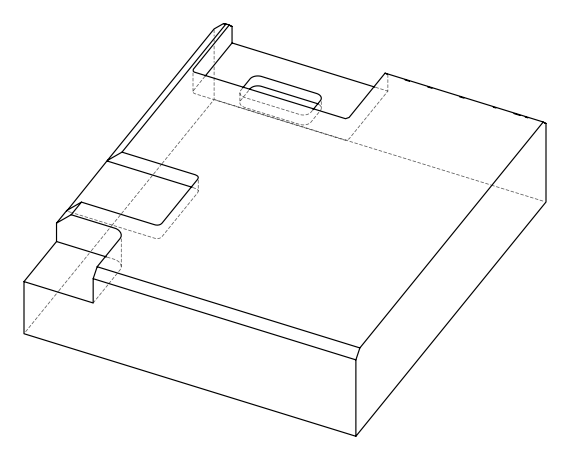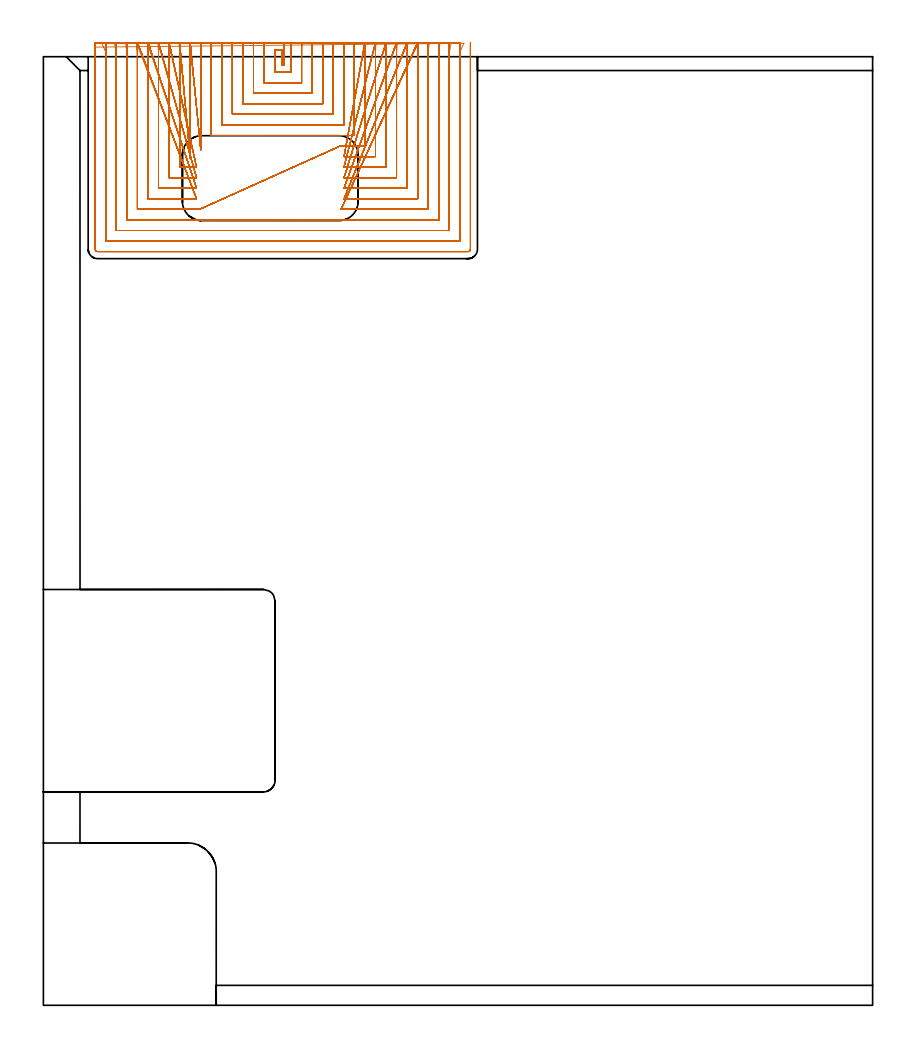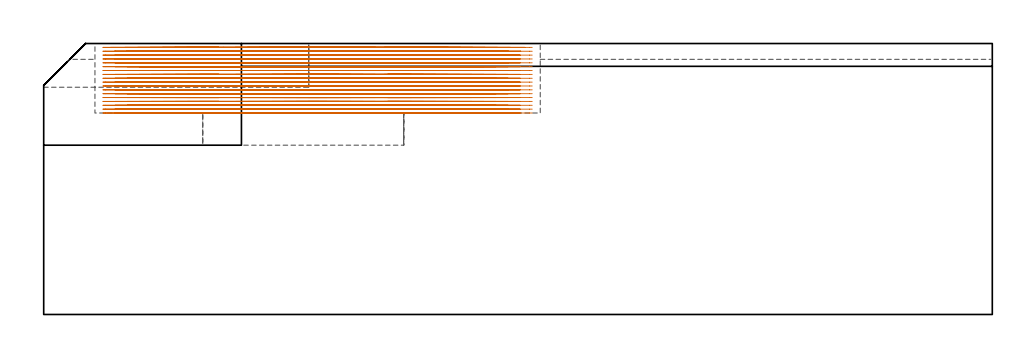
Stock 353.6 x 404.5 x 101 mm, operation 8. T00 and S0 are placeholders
(PLAN: 9 operations, 3 tool changes, 279.3 min)
(1 AREA_MILL | FG_CHAMFER_SURFACE | UGT0205_001 | 1.31 min | 4433 mm3)
(2 AREA_MILL_1 | FG_CHAMFER_SURFACE_1 | UGT0205_001 | 0.31 min | 296 mm3)
(3 AREA_MILL_2 | FG_CHAMFER_SURFACE_2 | UGT0205_001 | 4.19 min | 2998 mm3)
(4 AREA_MILL_3 | FG_CHAMFER_SURFACE_3 | UGT0205_001 | 11.11 min | 28401 mm3)
(5 AREA_MILL_4 | FG_CHAMFER_SURFACE_4 | UGT0205_001 | 9.1 min | 10303 mm3)
(6 MILL_CORNER_NOTCH_RECTANGULAR | CORNER_NOTCH_RECTANGULAR | NXT0201_012 | Follow Part, ap 4, ae 75% | 12.07 min | 191010 mm3)
(7 MILL_RECTANGULAR_POCKET | POCKET_RECTANGULAR_STRAIGHT | NXT0201_012 | Follow Part, ap 4, ae 75% | 6.3 min | 100613 mm3)
(8 MILL_SLOT | SLOT_PARTIAL_RECTANGULAR | NXT0201_008 | Follow Part, ap 1.5, ae 75% | 199.34 min | 301149 mm3)
(9 MILL_SLOT_1 | SLOT_PARTIAL_RECTANGULAR_1 | UGT0201_007 | Follow Part, ap 2, ae 75% | 35.55 min | 137039 mm3)
(TOOL UGT0205_001 | Chamfer Mill 20 x 3 x 45 deg. | D20 FL50 Z2)
(TOOL NXT0201_012 | ENDMILL 16mm [2P460-1600-NA 1630] | D16 FL38 Z6)
(TOOL NXT0201_008 | ENDMILL 6mm [2P460-0600-NA 1630] | D6 FL26 Z6)
(TOOL UGT0201_007 | End Mill 8 mm | D8 FL19 Z4)
(OP 8 MILL_SLOT)
G17 G21 G94 G90
T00 M6
G54
G17 G0 G90 X102.696 Y410.499 S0 M3
G43 Z111. H1
Z99.561
G94 G1 X102.623 Y407.5 F250.
G3 X102.6 Y405.57 R79.5 F500.
G1 Y400.9
X101.6
Y405.577
G3 X101.577 Y407.5 R79.5
G1 X98.576
G2 X98.6 Y405.577 R76.5
G1 Y397.9
X105.6
Y405.57
G2 X105.624 Y407.5 R76.5
G1 X105.7 Y410.499 F250.
X93.994
X94.074 Y407.5
G2 X94.1 Y405.577 R72. F500.
G1 Y393.4
X110.1
Y405.57
G2 X110.126 Y407.5 R72.
G1 X110.206 Y410.499 F250.
X89.487
X89.573 Y407.5
G2 X89.6 Y405.577 R67.5 F500.
G1 Y388.9
X114.6
Y405.57
G2 X114.628 Y407.5 R67.5
G1 X114.713 Y410.499 F250.
X84.979
X85.071 Y407.5
G2 X85.1 Y405.577 R63. F500.
G1 Y384.4
X119.1
Y405.57
G2 X119.13 Y407.5 R63.
G1 X119.221 Y410.499 F250.
X80.47 Y410.498
X80.568 Y407.5
G2 X80.6 Y405.577 R58.5 F500.
G1 Y379.9
X123.6
Y405.57
G2 X123.632 Y407.5 R58.5
G1 X123.731 Y410.498 F250.
X75.959
X76.066 Y407.5
G2 X76.1 Y405.577 R54. F500.
G1 Y375.4
X128.1
Y405.57
G2 X128.135 Y407.5 R54.
G1 X128.242 Y410.498 F250.
X71.446
X71.563 Y407.5
G2 X71.6 Y405.577 R49.5 F500.
G1 Y370.9
X132.6
Y405.57
G2 X132.638 Y407.5 R49.5
G1 X132.755 Y410.498 F250.
X66.931 Y410.497
X67.059 Y407.5
G2 X67.1 Y405.577 R45. F500.
G1 Y367.794
Y364.794 F250.
X62.412 Y410.497 F500.
X62.554 Y407.5 F250.
G2 X62.6 Y405.577 R40.5 F500.
G1 Y364.346
Y361.346 F250.
X57.888 Y410.496 F500.
X58.049 Y407.5 F250.
G2 X58.1 Y405.577 R36. F500.
G1 Y357.4
X62.3
X65.3 F250.
X53.358 Y410.494 F500.
X53.541 Y407.5 F250.
G2 X53.6 Y405.577 R31.5 F500.
G1 Y352.9
X62.3
X65.3 F250.
X48.818 Y410.492 F500.
X49.031 Y407.5 F250.
G2 X49.1 Y405.577 R27. F500.
G1 Y348.4
X62.3
X65.3 F250.
X44.261 Y410.489 F500.
X44.518 Y407.5 F250.
G2 X44.6 Y405.577 R22.5 F500.
G1 Y343.9
X62.3
X65.3 F250.
X39.676 Y410.483 F500.
X39.997 Y407.5 F250.
G2 X40.1 Y405.577 R18. F500.
G1 Y339.4
X63.553
X66.553 F250.
X126.567 Y366.4 F500.
X129.567 F250.
X137.1 F500.
Y405.57
G2 X137.141 Y407.5 R45.
G1 X137.27 Y410.497 F250.
X128.203 Y361.9 F500.
X131.203 F250.
X141.6 F500.
Y405.57
G2 X141.646 Y407.5 R40.5
G1 X141.789 Y410.497 F250.
X128.2 Y357.4 F500.
X131.2 F250.
X146.1 F500.
Y405.57
G2 X146.152 Y407.5 R36.
G1 X146.313 Y410.496 F250.
X128.2 Y352.9 F500.
X131.2 F250.
X150.6 F500.
Y405.57
G2 X150.659 Y407.5 R31.5
G1 X150.843 Y410.494 F250.
X128.2 Y348.4 F500.
X131.2 F250.
X155.1 F500.
Y405.57
G2 X155.169 Y407.5 R27.
G1 X155.384 Y410.492 F250.
X128.2 Y343.9 F500.
X131.2 F250.
X159.6 F500.
Y405.57
G2 X159.683 Y407.5 R22.5
G1 X159.94 Y410.489 F250.
X126.953 Y339.4 F500.
X129.953 F250.
X164.1 F500.
Y405.57
G2 X164.204 Y407.5 R18.
G1 X164.526 Y410.483 F250.
X35.035 Y410.469
X35.462 Y407.5
G2 X35.6 Y405.577 R13.5 F500.
G1 Y334.9
X168.6
Y405.57
G2 X168.739 Y407.5 R13.5
G1 X169.168 Y410.469 F250.
X30.251 Y410.431
X30.892 Y407.5
G2 X31.1 Y405.577 R9. F500.
G1 Y330.4
X173.1
Y405.57
G2 X173.309 Y407.5 R9.
G1 X173.953 Y410.43 F250.
X24.886 Y410.212
X26.168 Y407.5
G2 X26.6 Y405.577 R4.5 F500.
G1 Y325.9
X177.6
Y405.57
G2 X178.035 Y407.5 R4.5
G1 X179.322 Y410.21 F250.
X22.1 Y408.577
Y405.577
Y322.4 F500.
G3 X23.1 Y321.4 R1.
G1 X181.1
G3 X182.1 Y322.4 R1.
G1 Y405.57
Y408.57 F250.
G0 X102.611 Y410.5 Z98.122
G1 X102.601 Y407.5
X102.6 Y407.216 F500.
Y400.9
X101.6
Y407.204
X101.599 Y407.5
X98.599
X98.6 Y407.204
Y397.9
X105.6
Y407.216
X105.601 Y407.5
X105.612 Y410.5 F250.
X94.087
X94.099 Y407.5
X94.1 Y407.204 F500.
Y393.4
X110.1
Y407.216
X110.101 Y407.5
X110.112 Y410.5 F250.
X89.586
X89.599 Y407.5
X89.6 Y407.204 F500.
Y388.9
X114.6
Y407.216
X114.601 Y407.5
X114.613 Y410.5 F250.
X85.085
X85.099 Y407.5
X85.1 Y407.204 F500.
Y384.4
X119.1
Y407.216
X119.101 Y407.5
X119.114 Y410.5 F250.
X80.584
X80.599 Y407.5
X80.6 Y407.204 F500.
Y379.9
X123.6
Y407.216
X123.601 Y407.5
X123.615 Y410.5 F250.
X76.083
X76.099 Y407.5
X76.1 Y407.204 F500.
Y375.4
X128.1
Y407.216
X128.101 Y407.5
X128.117 Y410.5 F250.
X71.581
X71.599 Y407.5
X71.6 Y407.204 F500.
Y370.9
X132.6
Y407.216
X132.601 Y407.5
X132.618 Y410.5 F250.
X67.079
X67.099 Y407.5
X67.1 Y407.204 F500.
Y367.794
Y364.794 F250.
X62.577 Y410.5 F500.
X62.599 Y407.5 F250.
G2 X62.6 Y407.204 R40.5 F500.
G1 Y364.346
Y361.346 F250.
X58.074 Y410.5 F500.
X58.099 Y407.5 F250.
G2 X58.1 Y407.204 R36. F500.
G1 Y357.4
X62.3
X65.3 F250.
X53.57 Y410.5 F500.
X53.599 Y407.5 F250.
G2 X53.6 Y407.204 R31.5 F500.
G1 Y352.9
X62.3
X65.3 F250.
X49.065 Y410.5 F500.
X49.098 Y407.5 F250.
G2 X49.1 Y407.204 R27. F500.
G1 Y348.4
X62.3
X65.3 F250.
X44.559 Y410.5 F500.
X44.598 Y407.5 F250.
G2 X44.6 Y407.204 R22.5 F500.
G1 Y343.9
X62.3
X65.3 F250.
X40.048 Y410.5 F500.
X40.098 Y407.5 F250.
G2 X40.1 Y407.204 R18. F500.
G1 Y339.4
X63.553
X66.553 F250.
X126.567 Y366.4 F500.
X129.567 F250.
X137.1 F500.
Y407.216
X137.101 Y407.5
X137.12 Y410.5 F250.
X128.203 Y361.9 F500.
X131.203 F250.
X141.6 F500.
Y407.216
X141.601 Y407.5
X141.622 Y410.5 F250.
X128.2 Y357.4 F500.
X131.2 F250.
X146.1 F500.
Y407.216
G2 X146.101 Y407.5 R36.
G1 X146.125 Y410.5 F250.
X128.2 Y352.9 F500.
X131.2 F250.
X150.6 F500.
Y407.216
G2 X150.601 Y407.5 R31.5
G1 X150.628 Y410.5 F250.
X128.2 Y348.4 F500.
X131.2 F250.
X155.1 F500.
Y407.216
G2 X155.101 Y407.5 R27.
G1 X155.133 Y410.5 F250.
X128.2 Y343.9 F500.
X131.2 F250.
X159.6 F500.
Y407.216
G2 X159.602 Y407.5 R22.5
G1 X159.64 Y410.5 F250.
X126.953 Y339.4 F500.
X129.953 F250.
X164.1 F500.
Y407.216
G2 X164.102 Y407.5 R18.
G1 X164.15 Y410.5 F250.
X35.531 Y410.499
X35.597 Y407.5
G2 X35.6 Y407.204 R13.5 F500.
G1 Y334.9
X168.6
Y407.216
G2 X168.603 Y407.5 R13.5
G1 X168.666 Y410.499 F250.
X30.996 Y410.498
X31.095 Y407.5
G2 X31.1 Y407.204 R9. F500.
G1 Y330.4
X173.1
Y407.216
G2 X173.104 Y407.5 R9.
G1 X173.199 Y410.499 F250.
X26.393 Y410.493
X26.59 Y407.5
G2 X26.6 Y407.204 R4.5 F500.
G1 Y325.9
X177.6
Y407.216
G2 X177.609 Y407.5 R4.5
G1 X177.798 Y410.494 F250.
X22.1 Y410.204
Y407.204
Y322.4 F500.
G3 X23.1 Y321.4 R1.
G1 X181.1
G3 X182.1 Y322.4 R1.
G1 Y407.216
Y410.216 F250.
G0 X102.6 Y410.5 Z96.683
G1 Y407.5
Y400.9 F500.
X101.6
Y407.5
X98.6
Y397.9
X105.6
Y407.5
Y410.5 F250.
X94.1
Y407.5
Y393.4 F500.
X110.1
Y407.5
Y410.5 F250.
X89.6
Y407.5
Y388.9 F500.
X114.6
Y407.5
Y410.5 F250.
X85.1
Y407.5
Y384.4 F500.
X119.1
Y407.5
Y410.5 F250.
X80.6
Y407.5
Y379.9 F500.
X123.6
Y407.5
Y410.5 F250.
X76.1
Y407.5
Y375.4 F500.
X128.1
Y407.5
Y410.5 F250.
X71.6
Y407.5
Y370.9 F500.
X132.6
Y407.5
Y410.5 F250.
X67.1
Y407.5
Y367.794 F500.
Y364.794 F250.
X62.6 Y410.5 F500.
Y407.5 F250.
Y364.346 F500.
Y361.346 F250.
X58.1 Y410.5 F500.
Y407.5 F250.
Y357.4 F500.
X62.3
X65.3 F250.
X53.6 Y410.5 F500.
Y407.5 F250.
Y352.9 F500.
X62.3
X65.3 F250.
X49.1 Y410.5 F500.
Y407.5 F250.
Y348.4 F500.
X62.3
X65.3 F250.
X44.6 Y410.5 F500.
Y407.5 F250.
Y343.9 F500.
X62.3
X65.3 F250.
X40.1 Y410.5 F500.
Y407.5 F250.
Y339.4 F500.
X63.553
X66.553 F250.
X126.567 Y366.4 F500.
X129.567 F250.
X137.1 F500.
Y407.5
Y410.5 F250.
X128.203 Y361.9 F500.
X131.203 F250.
X141.6 F500.
Y407.5
Y410.5 F250.
X128.2 Y357.4 F500.
X131.2 F250.
X146.1 F500.
Y407.5
Y410.5 F250.
X128.2 Y352.9 F500.
X131.2 F250.
X150.6 F500.
Y407.5
Y410.5 F250.
X128.2 Y348.4 F500.
X131.2 F250.
X155.1 F500.
Y407.5
Y410.5 F250.
X128.2 Y343.9 F500.
X131.2 F250.
X159.6 F500.
Y407.5
Y410.5 F250.
X126.953 Y339.4 F500.
X129.953 F250.
X164.1 F500.
Y407.5
Y410.5 F250.
X35.6
Y407.5
Y334.9 F500.
X168.6
Y407.5
Y410.5 F250.
X31.1
Y407.5
Y330.4 F500.
X173.1
Y407.5
Y410.5 F250.
X26.6
Y407.5
Y325.9 F500.
X177.6
Y407.5
Y410.5 F250.
X22.1
Y407.5
Y322.4 F500.
G3 X23.1 Y321.4 R1.
G1 X181.1
G3 X182.1 Y322.4 R1.
G1 Y407.5
Y410.5 F250.
G0 X102.6 Z95.244
G1 Y407.5
Y400.9 F500.
X101.6
Y407.5
X98.6
Y397.9
X105.6
Y407.5
Y410.5 F250.
X94.1
Y407.5
Y393.4 F500.
X110.1
Y407.5
Y410.5 F250.
X89.6
Y407.5
Y388.9 F500.
X114.6
Y407.5
Y410.5 F250.
X85.1
Y407.5
Y384.4 F500.
X119.1
Y407.5
Y410.5 F250.
X80.6
Y407.5
Y379.9 F500.
X123.6
Y407.5
Y410.5 F250.
X76.1
Y407.5
Y375.4 F500.
X128.1
Y407.5
Y410.5 F250.
X71.6
Y407.5
Y370.9 F500.
X132.6
Y407.5
Y410.5 F250.
X67.1
Y407.5
Y367.794 F500.
Y364.794 F250.
X62.6 Y410.5 F500.
Y407.5 F250.
Y364.346 F500.
Y361.346 F250.
X58.1 Y410.5 F500.
Y407.5 F250.
Y357.4 F500.
X62.3
X65.3 F250.
X53.6 Y410.5 F500.
Y407.5 F250.
Y352.9 F500.
X62.3
X65.3 F250.
X49.1 Y410.5 F500.
Y407.5 F250.
Y348.4 F500.
X62.3
X65.3 F250.
X44.6 Y410.5 F500.
Y407.5 F250.
Y343.9 F500.
X62.3
X65.3 F250.
X40.1 Y410.5 F500.
Y407.5 F250.
Y339.4 F500.
X63.553
X66.553 F250.
X126.567 Y366.4 F500.
X129.567 F250.
X137.1 F500.
Y407.5
Y410.5 F250.
X128.203 Y361.9 F500.
X131.203 F250.
X141.6 F500.
Y407.5
Y410.5 F250.
X128.2 Y357.4 F500.
X131.2 F250.
X146.1 F500.
Y407.5
Y410.5 F250.
X128.2 Y352.9 F500.
X131.2 F250.
X150.6 F500.
Y407.5
Y410.5 F250.
X128.2 Y348.4 F500.
X131.2 F250.
X155.1 F500.
Y407.5
Y410.5 F250.
X128.2 Y343.9 F500.
X131.2 F250.
X159.6 F500.
Y407.5
Y410.5 F250.
X126.953 Y339.4 F500.
X129.953 F250.
X164.1 F500.
Y407.5
Y410.5 F250.
X35.6
Y407.5
Y334.9 F500.
X168.6
Y407.5
Y410.5 F250.
X31.1
Y407.5
Y330.4 F500.
X173.1
Y407.5
Y410.5 F250.
X26.6
Y407.5
Y325.9 F500.
X177.6
Y407.5
Y410.5 F250.
X22.1
Y407.5
Y322.4 F500.
G3 X23.1 Y321.4 R1.
G1 X181.1
G3 X182.1 Y322.4 R1.
G1 Y407.5
Y410.5 F250.
G0 X102.6 Z93.805
G1 Y407.5
Y400.9 F500.
X101.6
Y407.5
X98.6
Y397.9
X105.6
Y407.5
Y410.5 F250.
X94.1
Y407.5
Y393.4 F500.
X110.1
Y407.5
Y410.5 F250.
X89.6
Y407.5
Y388.9 F500.
X114.6
Y407.5
Y410.5 F250.
X85.1
Y407.5
Y384.4 F500.
X119.1
Y407.5
Y410.5 F250.
X80.6
Y407.5
Y379.9 F500.
X123.6
Y407.5
Y410.5 F250.
X76.1
Y407.5
Y375.4 F500.
X128.1
Y407.5
Y410.5 F250.
X71.6
Y407.5
Y370.9 F500.
X132.6
Y407.5
Y410.5 F250.
X67.1
Y407.5
Y367.794 F500.
Y364.794 F250.
X62.6 Y410.5 F500.
Y407.5 F250.
Y364.346 F500.
Y361.346 F250.
X58.1 Y410.5 F500.
Y407.5 F250.
Y357.4 F500.
X62.3
X65.3 F250.
X53.6 Y410.5 F500.
Y407.5 F250.
Y352.9 F500.
X62.3
X65.3 F250.
X49.1 Y410.5 F500.
Y407.5 F250.
Y348.4 F500.
X62.3
X65.3 F250.
X44.6 Y410.5 F500.
Y407.5 F250.
Y343.9 F500.
X62.3
X65.3 F250.
X40.1 Y410.5 F500.
Y407.5 F250.
Y339.4 F500.
X63.553
X66.553 F250.
X126.567 Y366.4 F500.
X129.567 F250.
X137.1 F500.
Y407.5
Y410.5 F250.
X128.203 Y361.9 F500.
X131.203 F250.
X141.6 F500.
Y407.5
Y410.5 F250.
X128.2 Y357.4 F500.
X131.2 F250.
X146.1 F500.
Y407.5
Y410.5 F250.
X128.2 Y352.9 F500.
X131.2 F250.
X150.6 F500.
Y407.5
Y410.5 F250.
X128.2 Y348.4 F500.
X131.2 F250.
X155.1 F500.
Y407.5
Y410.5 F250.
X128.2 Y343.9 F500.
X131.2 F250.
X159.6 F500.
Y407.5
Y410.5 F250.
X126.953 Y339.4 F500.
X129.953 F250.
X164.1 F500.
Y407.5
Y410.5 F250.
X35.6
Y407.5
Y334.9 F500.
X168.6
Y407.5
Y410.5 F250.
X31.1
Y407.5
Y330.4 F500.
X173.1
Y407.5
Y410.5 F250.
X26.6
Y407.5
Y325.9 F500.
X177.6
Y407.5
Y410.5 F250.
X22.1
Y407.5
Y322.4 F500.
G3 X23.1 Y321.4 R1.
G1 X181.1
G3 X182.1 Y322.4 R1.
G1 Y407.5
Y410.5 F250.
G0 X102.6 Z92.367
G1 Y407.5
Y400.9 F500.
X101.6
Y407.5
X98.6
Y397.9
X105.6
Y407.5
Y410.5 F250.
X94.1
Y407.5
Y393.4 F500.
X110.1
Y407.5
Y410.5 F250.
X89.6
Y407.5
Y388.9 F500.
X114.6
Y407.5
Y410.5 F250.
X85.1
Y407.5
Y384.4 F500.
X119.1
Y407.5
Y410.5 F250.
X80.6
Y407.5
Y379.9 F500.
X123.6
Y407.5
Y410.5 F250.
X76.1
Y407.5
Y375.4 F500.
X128.1
Y407.5
Y410.5 F250.
X71.6
Y407.5
Y370.9 F500.
X132.6
Y407.5
Y410.5 F250.
X67.1
Y407.5
Y367.794 F500.
Y364.794 F250.
X62.6 Y410.5 F500.
Y407.5 F250.
Y364.346 F500.
Y361.346 F250.
X58.1 Y410.5 F500.
Y407.5 F250.
Y357.4 F500.
X62.3
X65.3 F250.
X53.6 Y410.5 F500.
Y407.5 F250.
Y352.9 F500.
X62.3
X65.3 F250.
X49.1 Y410.5 F500.
Y407.5 F250.
Y348.4 F500.
X62.3
X65.3 F250.
X44.6 Y410.5 F500.
Y407.5 F250.
Y343.9 F500.
X62.3
X65.3 F250.
X40.1 Y410.5 F500.
Y407.5 F250.
Y339.4 F500.
X63.553
X66.553 F250.
X126.567 Y366.4 F500.
X129.567 F250.
X137.1 F500.
Y407.5
Y410.5 F250.
X128.203 Y361.9 F500.
X131.203 F250.
X141.6 F500.
Y407.5
Y410.5 F250.
X128.2 Y357.4 F500.
X131.2 F250.
X146.1 F500.
Y407.5
Y410.5 F250.
X128.2 Y352.9 F500.
X131.2 F250.
X150.6 F500.
Y407.5
Y410.5 F250.
X128.2 Y348.4 F500.
X131.2 F250.
X155.1 F500.
Y407.5
Y410.5 F250.
X128.2 Y343.9 F500.
X131.2 F250.
X159.6 F500.
Y407.5
Y410.5 F250.
X126.953 Y339.4 F500.
X129.953 F250.
X164.1 F500.
Y407.5
Y410.5 F250.
X35.6
Y407.5
Y334.9 F500.
X168.6
Y407.5
Y410.5 F250.
X31.1
Y407.5
Y330.4 F500.
X173.1
Y407.5
Y410.5 F250.
X26.6
Y407.5
Y325.9 F500.
X177.6
Y407.5
Y410.5 F250.
X22.1
Y407.5
Y322.4 F500.
G3 X23.1 Y321.4 R1.
G1 X181.1
G3 X182.1 Y322.4 R1.
G1 Y407.5
Y410.5 F250.
G0 X102.6 Z90.928
G1 Y407.5
Y400.9 F500.
X101.6
Y407.5
X98.6
Y397.9
X105.6
Y407.5
Y410.5 F250.
X94.1
Y407.5
Y393.4 F500.
X110.1
Y407.5
Y410.5 F250.
X89.6
Y407.5
Y388.9 F500.
X114.6
Y407.5
Y410.5 F250.
X85.1
Y407.5
Y384.4 F500.
X119.1
Y407.5
Y410.5 F250.
X80.6
Y407.5
Y379.9 F500.
X123.6
Y407.5
Y410.5 F250.
X76.1
Y407.5
Y375.4 F500.
X128.1
Y407.5
Y410.5 F250.
X71.6
Y407.5
Y370.9 F500.
X132.6
Y407.5
Y410.5 F250.
X67.1
Y407.5
Y367.794 F500.
Y364.794 F250.
X62.6 Y410.5 F500.
Y407.5 F250.
Y364.346 F500.
Y361.346 F250.
X58.1 Y410.5 F500.
Y407.5 F250.
Y357.4 F500.
X62.3
X65.3 F250.
X53.6 Y410.5 F500.
Y407.5 F250.
Y352.9 F500.
X62.3
X65.3 F250.
X49.1 Y410.5 F500.
Y407.5 F250.
Y348.4 F500.
X62.3
X65.3 F250.
X44.6 Y410.5 F500.
Y407.5 F250.
Y343.9 F500.
X62.3
X65.3 F250.
X40.1 Y410.5 F500.
Y407.5 F250.
Y339.4 F500.
X63.553
X66.553 F250.
X126.567 Y366.4 F500.
X129.567 F250.
X137.1 F500.
Y407.5
Y410.5 F250.
X128.203 Y361.9 F500.
X131.203 F250.
X141.6 F500.
Y407.5
Y410.5 F250.
X128.2 Y357.4 F500.
X131.2 F250.
X146.1 F500.
Y407.5
Y410.5 F250.
X128.2 Y352.9 F500.
X131.2 F250.
X150.6 F500.
Y407.5
Y410.5 F250.
X128.2 Y348.4 F500.
X131.2 F250.
X155.1 F500.
Y407.5
Y410.5 F250.
X128.2 Y343.9 F500.
X131.2 F250.
X159.6 F500.
Y407.5
Y410.5 F250.
X126.953 Y339.4 F500.
X129.953 F250.
X164.1 F500.
Y407.5
Y410.5 F250.
X35.6
Y407.5
Y334.9 F500.
X168.6
Y407.5
Y410.5 F250.
X31.1
Y407.5
Y330.4 F500.
X173.1
Y407.5
Y410.5 F250.
X26.6
Y407.5
Y325.9 F500.
X177.6
Y407.5
Y410.5 F250.
X22.1
Y407.5
Y322.4 F500.
G3 X23.1 Y321.4 R1.
G1 X181.1
G3 X182.1 Y322.4 R1.
G1 Y407.5
Y410.5 F250.
G0 X102.6 Z89.489
G1 Y407.5
Y400.9 F500.
X101.6
Y407.5
X98.6
Y397.9
X105.6
Y407.5
Y410.5 F250.
X94.1
Y407.5
Y393.4 F500.
X110.1
Y407.5
Y410.5 F250.
X89.6
Y407.5
Y388.9 F500.
X114.6
Y407.5
Y410.5 F250.
X85.1
Y407.5
Y384.4 F500.
X119.1
Y407.5
Y410.5 F250.
X80.6
Y407.5
Y379.9 F500.
X123.6
Y407.5
Y410.5 F250.
X76.1
Y407.5
Y375.4 F500.
X128.1
Y407.5
Y410.5 F250.
X71.6
Y407.5
Y370.9 F500.
X132.6
Y407.5
Y410.5 F250.
X67.1
Y407.5
Y367.794 F500.
Y364.794 F250.
X62.6 Y410.5 F500.
Y407.5 F250.
Y364.346 F500.
Y361.346 F250.
X58.1 Y410.5 F500.
Y407.5 F250.
Y357.4 F500.
X62.3
X65.3 F250.
X53.6 Y410.5 F500.
Y407.5 F250.
Y352.9 F500.
X62.3
X65.3 F250.
X49.1 Y410.5 F500.
Y407.5 F250.
Y348.4 F500.
X62.3
X65.3 F250.
X44.6 Y410.5 F500.
Y407.5 F250.
Y343.9 F500.
X62.3
X65.3 F250.
X40.1 Y410.5 F500.
Y407.5 F250.
Y339.4 F500.
X63.553
X66.553 F250.
X126.567 Y366.4 F500.
X129.567 F250.
X137.1 F500.
Y407.5
Y410.5 F250.
X128.203 Y361.9 F500.
X131.203 F250.
X141.6 F500.
Y407.5
Y410.5 F250.
X128.2 Y357.4 F500.
X131.2 F250.
X146.1 F500.
Y407.5
Y410.5 F250.
X128.2 Y352.9 F500.
X131.2 F250.
X150.6 F500.
Y407.5
Y410.5 F250.
X128.2 Y348.4 F500.
X131.2 F250.
X155.1 F500.
Y407.5
Y410.5 F250.
X128.2 Y343.9 F500.
X131.2 F250.
X159.6 F500.
Y407.5
Y410.5 F250.
X126.953 Y339.4 F500.
X129.953 F250.
X164.1 F500.
Y407.5
Y410.5 F250.
X35.6
Y407.5
Y334.9 F500.
X168.6
Y407.5
Y410.5 F250.
X31.1
Y407.5
Y330.4 F500.
X173.1
Y407.5
Y410.5 F250.
X26.6
Y407.5
Y325.9 F500.
X177.6
Y407.5
Y410.5 F250.
X22.1
Y407.5
Y322.4 F500.
G3 X23.1 Y321.4 R1.
G1 X181.1
G3 X182.1 Y322.4 R1.
G1 Y407.5
Y410.5 F250.
G0 X102.6 Z88.05
G1 Y407.5
Y400.9 F500.
X101.6
Y407.5
X98.6
Y397.9
X105.6
Y407.5
Y410.5 F250.
X94.1
Y407.5
Y393.4 F500.
X110.1
Y407.5
Y410.5 F250.
X89.6
Y407.5
Y388.9 F500.
X114.6
Y407.5
Y410.5 F250.
X85.1
Y407.5
Y384.4 F500.
X119.1
Y407.5
Y410.5 F250.
X80.6
Y407.5
Y379.9 F500.
X123.6
Y407.5
Y410.5 F250.
X76.1
Y407.5
Y375.4 F500.
X128.1
Y407.5
Y410.5 F250.
X71.6
Y407.5
Y370.9 F500.
X132.6
Y407.5
Y410.5 F250.
X67.1
Y407.5
Y367.794 F500.
Y364.794 F250.
X62.6 Y410.5 F500.
Y407.5 F250.
Y364.346 F500.
Y361.346 F250.
X58.1 Y410.5 F500.
Y407.5 F250.
Y357.4 F500.
X62.3
X65.3 F250.
X53.6 Y410.5 F500.
Y407.5 F250.
Y352.9 F500.
X62.3
X65.3 F250.
X49.1 Y410.5 F500.
Y407.5 F250.
Y348.4 F500.
X62.3
X65.3 F250.
X44.6 Y410.5 F500.
Y407.5 F250.
Y343.9 F500.
X62.3
X65.3 F250.
X40.1 Y410.5 F500.
Y407.5 F250.
Y339.4 F500.
X63.553
X66.553 F250.
X126.567 Y366.4 F500.
X129.567 F250.
X137.1 F500.
Y407.5
Y410.5 F250.
X128.203 Y361.9 F500.
X131.203 F250.
X141.6 F500.
Y407.5
Y410.5 F250.
X128.2 Y357.4 F500.
X131.2 F250.
X146.1 F500.
Y407.5
Y410.5 F250.
X128.2 Y352.9 F500.
X131.2 F250.
X150.6 F500.
Y407.5
Y410.5 F250.
X128.2 Y348.4 F500.
X131.2 F250.
X155.1 F500.
Y407.5
Y410.5 F250.
X128.2 Y343.9 F500.
X131.2 F250.
X159.6 F500.
Y407.5
Y410.5 F250.
X126.953 Y339.4 F500.
X129.953 F250.
X164.1 F500.
Y407.5
Y410.5 F250.
X35.6
Y407.5
Y334.9 F500.
X168.6
Y407.5
Y410.5 F250.
X31.1
Y407.5
Y330.4 F500.
X173.1
Y407.5
Y410.5 F250.
X26.6
Y407.5
Y325.9 F500.
X177.6
Y407.5
Y410.5 F250.
X22.1
Y407.5
Y322.4 F500.
G3 X23.1 Y321.4 R1.
G1 X181.1
G3 X182.1 Y322.4 R1.
G1 Y407.5
Y410.5 F250.
G0 X102.6 Z86.611
G1 Y407.5
Y400.9 F500.
X101.6
Y407.5
X98.6
Y397.9
X105.6
Y407.5
Y410.5 F250.
X94.1
Y407.5
Y393.4 F500.
X110.1
Y407.5
Y410.5 F250.
X89.6
Y407.5
Y388.9 F500.
X114.6
Y407.5
Y410.5 F250.
X85.1
Y407.5
Y384.4 F500.
X119.1
Y407.5
Y410.5 F250.
X80.6
Y407.5
Y379.9 F500.
X123.6
Y407.5
Y410.5 F250.
X76.1
Y407.5
Y375.4 F500.
X128.1
Y407.5
Y410.5 F250.
X71.6
Y407.5
Y370.9 F500.
X132.6
Y407.5
Y410.5 F250.
X67.1
Y407.5
Y367.794 F500.
Y364.794 F250.
X62.6 Y410.5 F500.
Y407.5 F250.
Y364.346 F500.
Y361.346 F250.
X58.1 Y410.5 F500.
Y407.5 F250.
Y357.4 F500.
X62.3
X65.3 F250.
X53.6 Y410.5 F500.
Y407.5 F250.
Y352.9 F500.
X62.3
X65.3 F250.
X49.1 Y410.5 F500.
Y407.5 F250.
Y348.4 F500.
X62.3
X65.3 F250.
X44.6 Y410.5 F500.
Y407.5 F250.
Y343.9 F500.
X62.3
X65.3 F250.
X40.1 Y410.5 F500.
Y407.5 F250.
Y339.4 F500.
X63.553
X66.553 F250.
X126.567 Y366.4 F500.
X129.567 F250.
X137.1 F500.
Y407.5
Y410.5 F250.
X128.203 Y361.9 F500.
X131.203 F250.
X141.6 F500.
Y407.5
Y410.5 F250.
X128.2 Y357.4 F500.
X131.2 F250.
X146.1 F500.
Y407.5
Y410.5 F250.
X128.2 Y352.9 F500.
X131.2 F250.
X150.6 F500.
Y407.5
Y410.5 F250.
X128.2 Y348.4 F500.
X131.2 F250.
X155.1 F500.
Y407.5
Y410.5 F250.
X128.2 Y343.9 F500.
X131.2 F250.
X159.6 F500.
Y407.5
Y410.5 F250.
X126.953 Y339.4 F500.
X129.953 F250.
X164.1 F500.
Y407.5
Y410.5 F250.
X35.6
Y407.5
Y334.9 F500.
X168.6
Y407.5
Y410.5 F250.
X31.1
Y407.5
Y330.4 F500.
X173.1
Y407.5
Y410.5 F250.
X26.6
Y407.5
Y325.9 F500.
X177.6
Y407.5
Y410.5 F250.
X22.1
Y407.5
Y322.4 F500.
G3 X23.1 Y321.4 R1.
G1 X181.1
G3 X182.1 Y322.4 R1.
G1 Y407.5
Y410.5 F250.
G0 X102.6 Z85.172
G1 Y407.5
Y400.9 F500.
X101.6
Y407.5
X98.6
Y397.9
X105.6
Y407.5
Y410.5 F250.
X94.1
Y407.5
Y393.4 F500.
X110.1
Y407.5
Y410.5 F250.
X89.6
Y407.5
Y388.9 F500.
X114.6
Y407.5
Y410.5 F250.
X85.1
Y407.5
Y384.4 F500.
X119.1
Y407.5
Y410.5 F250.
X80.6
Y407.5
Y379.9 F500.
X123.6
Y407.5
Y410.5 F250.
X76.1
Y407.5
Y375.4 F500.
X128.1
Y407.5
Y410.5 F250.
X71.6
Y407.5
Y370.9 F500.
X132.6
Y407.5
Y410.5 F250.
X67.1
Y407.5
Y367.794 F500.
Y364.794 F250.
X62.6 Y410.5 F500.
Y407.5 F250.
Y364.346 F500.
Y361.346 F250.
X58.1 Y410.5 F500.
Y407.5 F250.
Y357.4 F500.
X62.3
X65.3 F250.
X53.6 Y410.5 F500.
Y407.5 F250.
Y352.9 F500.
X62.3
X65.3 F250.
X49.1 Y410.5 F500.
Y407.5 F250.
Y348.4 F500.
X62.3
X65.3 F250.
X44.6 Y410.5 F500.
Y407.5 F250.
Y343.9 F500.
X62.3
X65.3 F250.
X40.1 Y410.5 F500.
Y407.5 F250.
Y339.4 F500.
X63.553
X66.553 F250.
X126.567 Y366.4 F500.
X129.567 F250.
X137.1 F500.
Y407.5
Y410.5 F250.
X128.203 Y361.9 F500.
X131.203 F250.
X141.6 F500.
Y407.5
Y410.5 F250.
X128.2 Y357.4 F500.
X131.2 F250.
X146.1 F500.
Y407.5
Y410.5 F250.
X128.2 Y352.9 F500.
X131.2 F250.
X150.6 F500.
Y407.5
Y410.5 F250.
X128.2 Y348.4 F500.
X131.2 F250.
X155.1 F500.
Y407.5
Y410.5 F250.
X128.2 Y343.9 F500.
X131.2 F250.
X159.6 F500.
Y407.5
Y410.5 F250.
X126.953 Y339.4 F500.
X129.953 F250.
X164.1 F500.
Y407.5
Y410.5 F250.
X35.6
Y407.5
Y334.9 F500.
X168.6
Y407.5
Y410.5 F250.
X31.1
Y407.5
Y330.4 F500.
X173.1
Y407.5
Y410.5 F250.
X26.6
Y407.5
Y325.9 F500.
X177.6
Y407.5
Y410.5 F250.
X22.1
Y407.5
Y322.4 F500.
G3 X23.1 Y321.4 R1.
G1 X181.1
G3 X182.1 Y322.4 R1.
G1 Y407.5
Y410.5 F250.
G0 X102.6 Z83.733
G1 Y407.5
Y400.9 F500.
X101.6
Y407.5
X98.6
Y397.9
X105.6
Y407.5
Y410.5 F250.
X94.1
Y407.5
Y393.4 F500.
X110.1
Y407.5
Y410.5 F250.
X89.6
Y407.5
Y388.9 F500.
X114.6
Y407.5
Y410.5 F250.
X85.1
Y407.5
Y384.4 F500.
X119.1
Y407.5
Y410.5 F250.
X80.6
Y407.5
Y379.9 F500.
X123.6
Y407.5
Y410.5 F250.
X76.1
Y407.5
Y375.4 F500.
X128.1
Y407.5
Y410.5 F250.
X71.6
Y407.5
Y370.9 F500.
X132.6
Y407.5
Y410.5 F250.
X67.1
Y407.5
Y367.794 F500.
Y364.794 F250.
X62.6 Y410.5 F500.
Y407.5 F250.
Y364.346 F500.
Y361.346 F250.
X58.1 Y410.5 F500.
Y407.5 F250.
Y357.4 F500.
X62.3
X65.3 F250.
X53.6 Y410.5 F500.
Y407.5 F250.
Y352.9 F500.
X62.3
X65.3 F250.
X49.1 Y410.5 F500.
Y407.5 F250.
Y348.4 F500.
X62.3
X65.3 F250.
X44.6 Y410.5 F500.
Y407.5 F250.
Y343.9 F500.
X62.3
X65.3 F250.
X40.1 Y410.5 F500.
Y407.5 F250.
Y339.4 F500.
X63.553
X66.553 F250.
X126.567 Y366.4 F500.
X129.567 F250.
X137.1 F500.
Y407.5
Y410.5 F250.
X128.203 Y361.9 F500.
X131.203 F250.
X141.6 F500.
Y407.5
Y410.5 F250.
X128.2 Y357.4 F500.
X131.2 F250.
X146.1 F500.
Y407.5
Y410.5 F250.
X128.2 Y352.9 F500.
X131.2 F250.
X150.6 F500.
Y407.5
Y410.5 F250.
X128.2 Y348.4 F500.
X131.2 F250.
X155.1 F500.
Y407.5
Y410.5 F250.
X128.2 Y343.9 F500.
X131.2 F250.
X159.6 F500.
Y407.5
Y410.5 F250.
X126.953 Y339.4 F500.
X129.953 F250.
X164.1 F500.
Y407.5
Y410.5 F250.
X35.6
Y407.5
Y334.9 F500.
X168.6
Y407.5
Y410.5 F250.
X31.1
Y407.5
Y330.4 F500.
X173.1
Y407.5
Y410.5 F250.
X26.6
Y407.5
Y325.9 F500.
X177.6
Y407.5
Y410.5 F250.
X22.1
Y407.5
Y322.4 F500.
G3 X23.1 Y321.4 R1.
G1 X181.1
G3 X182.1 Y322.4 R1.
G1 Y407.5
Y410.5 F250.
G0 X102.6 Z82.294
G1 Y407.5
Y400.9 F500.
X101.6
Y407.5
X98.6
Y397.9
X105.6
Y407.5
Y410.5 F250.
X94.1
Y407.5
Y393.4 F500.
X110.1
Y407.5
Y410.5 F250.
X89.6
Y407.5
Y388.9 F500.
X114.6
Y407.5
Y410.5 F250.
X85.1
Y407.5
Y384.4 F500.
X119.1
Y407.5
Y410.5 F250.
X80.6
Y407.5
Y379.9 F500.
X123.6
Y407.5
Y410.5 F250.
X76.1
Y407.5
Y375.4 F500.
X128.1
Y407.5
Y410.5 F250.
X71.6
Y407.5
Y370.9 F500.
X132.6
Y407.5
Y410.5 F250.
X67.1
Y407.5
Y367.794 F500.
Y364.794 F250.
X62.6 Y410.5 F500.
Y407.5 F250.
Y364.346 F500.
Y361.346 F250.
X58.1 Y410.5 F500.
Y407.5 F250.
Y357.4 F500.
X62.3
X65.3 F250.
X53.6 Y410.5 F500.
Y407.5 F250.
Y352.9 F500.
X62.3
X65.3 F250.
X49.1 Y410.5 F500.
Y407.5 F250.
Y348.4 F500.
X62.3
X65.3 F250.
X44.6 Y410.5 F500.
Y407.5 F250.
Y343.9 F500.
X62.3
X65.3 F250.
X40.1 Y410.5 F500.
Y407.5 F250.
Y339.4 F500.
X63.553
X66.553 F250.
X126.567 Y366.4 F500.
X129.567 F250.
X137.1 F500.
Y407.5
Y410.5 F250.
X128.203 Y361.9 F500.
X131.203 F250.
X141.6 F500.
Y407.5
Y410.5 F250.
X128.2 Y357.4 F500.
X131.2 F250.
X146.1 F500.
Y407.5
Y410.5 F250.
X128.2 Y352.9 F500.
X131.2 F250.
X150.6 F500.
Y407.5
Y410.5 F250.
X128.2 Y348.4 F500.
X131.2 F250.
X155.1 F500.
Y407.5
Y410.5 F250.
X128.2 Y343.9 F500.
X131.2 F250.
X159.6 F500.
Y407.5
Y410.5 F250.
X126.953 Y339.4 F500.
X129.953 F250.
X164.1 F500.
Y407.5
Y410.5 F250.
X35.6
Y407.5
Y334.9 F500.
X168.6
Y407.5
Y410.5 F250.
X31.1
Y407.5
Y330.4 F500.
X173.1
Y407.5
Y410.5 F250.
X26.6
Y407.5
Y325.9 F500.
X177.6
Y407.5
Y410.5 F250.
X22.1
Y407.5
Y322.4 F500.
G3 X23.1 Y321.4 R1.
G1 X181.1
G3 X182.1 Y322.4 R1.
G1 Y407.5
Y410.5 F250.
G0 X102.6 Z80.856
G1 Y407.5
Y400.9 F500.
X101.6
Y407.5
X98.6
Y397.9
X105.6
Y407.5
Y410.5 F250.
X94.1
Y407.5
Y393.4 F500.
X110.1
Y407.5
Y410.5 F250.
X89.6
Y407.5
Y388.9 F500.
X114.6
Y407.5
Y410.5 F250.
X85.1
Y407.5
Y384.4 F500.
X119.1
Y407.5
Y410.5 F250.
X80.6
Y407.5
Y379.9 F500.
X123.6
Y407.5
Y410.5 F250.
X76.1
Y407.5
Y375.4 F500.
X128.1
Y407.5
Y410.5 F250.
X71.6
Y407.5
Y370.9 F500.
X132.6
Y407.5
Y410.5 F250.
X67.1
Y407.5
Y367.794 F500.
Y364.794 F250.
X62.6 Y410.5 F500.
Y407.5 F250.
Y364.346 F500.
Y361.346 F250.
X58.1 Y410.5 F500.
Y407.5 F250.
Y357.4 F500.
X62.3
X65.3 F250.
X53.6 Y410.5 F500.
Y407.5 F250.
Y352.9 F500.
X62.3
X65.3 F250.
X49.1 Y410.5 F500.
Y407.5 F250.
Y348.4 F500.
X62.3
X65.3 F250.
X44.6 Y410.5 F500.
Y407.5 F250.
Y343.9 F500.
X62.3
X65.3 F250.
X40.1 Y410.5 F500.
Y407.5 F250.
Y339.4 F500.
X63.553
X66.553 F250.
X126.567 Y366.4 F500.
X129.567 F250.
X137.1 F500.
Y407.5
Y410.5 F250.
X128.203 Y361.9 F500.
X131.203 F250.
X141.6 F500.
Y407.5
Y410.5 F250.
X128.2 Y357.4 F500.
X131.2 F250.
X146.1 F500.
Y407.5
Y410.5 F250.
X128.2 Y352.9 F500.
X131.2 F250.
X150.6 F500.
Y407.5
Y410.5 F250.
X128.2 Y348.4 F500.
X131.2 F250.
X155.1 F500.
Y407.5
Y410.5 F250.
X128.2 Y343.9 F500.
X131.2 F250.
X159.6 F500.
Y407.5
Y410.5 F250.
X126.953 Y339.4 F500.
X129.953 F250.
X164.1 F500.
Y407.5
Y410.5 F250.
X35.6
Y407.5
Y334.9 F500.
X168.6
Y407.5
Y410.5 F250.
X31.1
Y407.5
Y330.4 F500.
X173.1
Y407.5
Y410.5 F250.
X26.6
Y407.5
Y325.9 F500.
X177.6
Y407.5
Y410.5 F250.
X22.1
Y407.5
Y322.4 F500.
G3 X23.1 Y321.4 R1.
G1 X181.1
G3 X182.1 Y322.4 R1.
G1 Y407.5
Y410.5 F250.
G0 X102.6 Z79.417
G1 Y407.5
Y400.9 F500.
X101.6
Y407.5
X98.6
Y397.9
X105.6
Y407.5
Y410.5 F250.
X94.1
Y407.5
Y393.4 F500.
X110.1
Y407.5
Y410.5 F250.
X89.6
Y407.5
Y388.9 F500.
X114.6
Y407.5
Y410.5 F250.
X85.1
Y407.5
Y384.4 F500.
X119.1
Y407.5
Y410.5 F250.
X80.6
Y407.5
Y379.9 F500.
X123.6
Y407.5
Y410.5 F250.
X76.1
Y407.5
Y375.4 F500.
X128.1
Y407.5
Y410.5 F250.
X71.6
Y407.5
Y370.9 F500.
X132.6
Y407.5
Y410.5 F250.
X67.1
Y407.5
Y367.794 F500.
Y364.794 F250.
X62.6 Y410.5 F500.
Y407.5 F250.
Y364.346 F500.
Y361.346 F250.
X58.1 Y410.5 F500.
Y407.5 F250.
Y357.4 F500.
X62.3
X65.3 F250.
X53.6 Y410.5 F500.
Y407.5 F250.
Y352.9 F500.
X62.3
X65.3 F250.
X49.1 Y410.5 F500.
Y407.5 F250.
Y348.4 F500.
X62.3
X65.3 F250.
X44.6 Y410.5 F500.
Y407.5 F250.
Y343.9 F500.
X62.3
X65.3 F250.
X40.1 Y410.5 F500.
Y407.5 F250.
Y339.4 F500.
X63.553
X66.553 F250.
X126.567 Y366.4 F500.
X129.567 F250.
X137.1 F500.
Y407.5
Y410.5 F250.
X128.203 Y361.9 F500.
X131.203 F250.
X141.6 F500.
Y407.5
Y410.5 F250.
X128.2 Y357.4 F500.
X131.2 F250.
X146.1 F500.
Y407.5
Y410.5 F250.
X128.2 Y352.9 F500.
X131.2 F250.
X150.6 F500.
Y407.5
Y410.5 F250.
X128.2 Y348.4 F500.
X131.2 F250.
X155.1 F500.
Y407.5
Y410.5 F250.
X128.2 Y343.9 F500.
X131.2 F250.
X159.6 F500.
Y407.5
Y410.5 F250.
X126.953 Y339.4 F500.
X129.953 F250.
X164.1 F500.
Y407.5
Y410.5 F250.
X35.6
Y407.5
Y334.9 F500.
X168.6
Y407.5
Y410.5 F250.
X31.1
Y407.5
Y330.4 F500.
X173.1
Y407.5
Y410.5 F250.
X26.6
Y407.5
Y325.9 F500.
X177.6
Y407.5
Y410.5 F250.
X22.1
Y407.5
Y322.4 F500.
G3 X23.1 Y321.4 R1.
G1 X181.1
G3 X182.1 Y322.4 R1.
G1 Y407.5
Y410.5 F250.
G0 X102.6 Z77.978
G1 Y407.5
Y400.9 F500.
X101.6
Y407.5
X98.6
Y397.9
X105.6
Y407.5
Y410.5 F250.
X94.1
Y407.5
Y393.4 F500.
X110.1
Y407.5
Y410.5 F250.
X89.6
Y407.5
Y388.9 F500.
X114.6
Y407.5
Y410.5 F250.
X85.1
Y407.5
Y384.4 F500.
X119.1
Y407.5
Y410.5 F250.
X80.6
Y407.5
Y379.9 F500.
X123.6
Y407.5
Y410.5 F250.
X76.1
Y407.5
Y375.4 F500.
X128.1
Y407.5
Y410.5 F250.
X71.6
Y407.5
Y370.9 F500.
X132.6
Y407.5
Y410.5 F250.
X67.1
Y407.5
Y367.794 F500.
Y364.794 F250.
X62.6 Y410.5 F500.
Y407.5 F250.
Y364.346 F500.
Y361.346 F250.
X58.1 Y410.5 F500.
Y407.5 F250.
Y357.4 F500.
X62.3
X65.3 F250.
X53.6 Y410.5 F500.
Y407.5 F250.
Y352.9 F500.
X62.3
X65.3 F250.
X49.1 Y410.5 F500.
Y407.5 F250.
Y348.4 F500.
X62.3
X65.3 F250.
X44.6 Y410.5 F500.
Y407.5 F250.
Y343.9 F500.
X62.3
X65.3 F250.
X40.1 Y410.5 F500.
Y407.5 F250.
Y339.4 F500.
X63.553
X66.553 F250.
X126.567 Y366.4 F500.
X129.567 F250.
X137.1 F500.
Y407.5
Y410.5 F250.
X128.203 Y361.9 F500.
X131.203 F250.
X141.6 F500.
Y407.5
Y410.5 F250.
X128.2 Y357.4 F500.
X131.2 F250.
X146.1 F500.
Y407.5
Y410.5 F250.
X128.2 Y352.9 F500.
X131.2 F250.
X150.6 F500.
Y407.5
Y410.5 F250.
X128.2 Y348.4 F500.
X131.2 F250.
X155.1 F500.
Y407.5
Y410.5 F250.
X128.2 Y343.9 F500.
X131.2 F250.
X159.6 F500.
Y407.5
Y410.5 F250.
X126.953 Y339.4 F500.
X129.953 F250.
X164.1 F500.
Y407.5
Y410.5 F250.
X35.6
Y407.5
Y334.9 F500.
X168.6
Y407.5
Y410.5 F250.
X31.1
Y407.5
Y330.4 F500.
X173.1
Y407.5
Y410.5 F250.
X26.6
Y407.5
Y325.9 F500.
X177.6
Y407.5
Y410.5 F250.
X22.1
Y407.5
Y322.4 F500.
G3 X23.1 Y321.4 R1.
G1 X181.1
G3 X182.1 Y322.4 R1.
G1 Y407.5
Y410.5 F250.
G0 X102.6 Z76.539
G1 Y407.5
Y400.9 F500.
X101.6
Y407.5
X98.6
Y397.9
X105.6
Y407.5
Y410.5 F250.
X94.1
Y407.5
Y393.4 F500.
X110.1
Y407.5
Y410.5 F250.
X89.6
Y407.5
Y388.9 F500.
X114.6
Y407.5
Y410.5 F250.
X85.1
Y407.5
Y384.4 F500.
X119.1
Y407.5
Y410.5 F250.
X80.6
Y407.5
Y379.9 F500.
X123.6
Y407.5
Y410.5 F250.
X76.1
Y407.5
Y375.4 F500.
X128.1
Y407.5
Y410.5 F250.
X71.6
Y407.5
Y370.9 F500.
X132.6
Y407.5
Y410.5 F250.
X67.1
Y407.5
Y367.794 F500.
Y364.794 F250.
X62.6 Y410.5 F500.
Y407.5 F250.
Y364.346 F500.
Y361.346 F250.
X58.1 Y410.5 F500.
Y407.5 F250.
Y357.4 F500.
X62.3
X65.3 F250.
X53.6 Y410.5 F500.
Y407.5 F250.
Y352.9 F500.
X62.3
X65.3 F250.
X49.1 Y410.5 F500.
Y407.5 F250.
Y348.4 F500.
X62.3
X65.3 F250.
X44.6 Y410.5 F500.
Y407.5 F250.
Y343.9 F500.
X62.3
X65.3 F250.
X40.1 Y410.5 F500.
Y407.5 F250.
Y339.4 F500.
X63.553
X66.553 F250.
X126.567 Y366.4 F500.
X129.567 F250.
X137.1 F500.
Y407.5
Y410.5 F250.
X128.203 Y361.9 F500.
X131.203 F250.
X141.6 F500.
Y407.5
Y410.5 F250.
X128.2 Y357.4 F500.
X131.2 F250.
X146.1 F500.
Y407.5
Y410.5 F250.
X128.2 Y352.9 F500.
X131.2 F250.
X150.6 F500.
Y407.5
Y410.5 F250.
X128.2 Y348.4 F500.
X131.2 F250.
X155.1 F500.
Y407.5
Y410.5 F250.
X128.2 Y343.9 F500.
X131.2 F250.
X159.6 F500.
Y407.5
Y410.5 F250.
X126.953 Y339.4 F500.
X129.953 F250.
X164.1 F500.
Y407.5
Y410.5 F250.
X35.6
Y407.5
Y334.9 F500.
X168.6
Y407.5
Y410.5 F250.
X31.1
Y407.5
Y330.4 F500.
X173.1
Y407.5
Y410.5 F250.
X26.6
Y407.5
Y325.9 F500.
X177.6
Y407.5
Y410.5 F250.
X22.1
Y407.5
Y322.4 F500.
G3 X23.1 Y321.4 R1.
G1 X181.1
G3 X182.1 Y322.4 R1.
G1 Y407.5
Y410.5 F250.
G0 X102.6 Z75.1
G1 Y407.5
Y400.9 F500.
X101.6
Y407.5
X98.6
Y397.9
X105.6
Y407.5
Y410.5 F250.
X94.1
Y407.5
Y393.4 F500.
X110.1
Y407.5
Y410.5 F250.
X89.6
Y407.5
Y388.9 F500.
X114.6
Y407.5
Y410.5 F250.
X85.1
Y407.5
Y384.4 F500.
X119.1
Y407.5
Y410.5 F250.
X80.6
Y407.5
Y379.9 F500.
X123.6
Y407.5
Y410.5 F250.
X76.1
Y407.5
Y375.4 F500.
X128.1
Y407.5
Y410.5 F250.
X71.6
Y407.5
Y370.9 F500.
X132.6
Y407.5
Y410.5 F250.
X67.1
Y407.5
Y367.794 F500.
Y364.794 F250.
X62.6 Y410.5 F500.
Y407.5 F250.
Y364.346 F500.
Y361.346 F250.
X58.1 Y410.5 F500.
Y407.5 F250.
Y357.4 F500.
X62.3
X65.3 F250.
X53.6 Y410.5 F500.
Y407.5 F250.
Y352.9 F500.
X62.3
X65.3 F250.
X49.1 Y410.5 F500.
Y407.5 F250.
Y348.4 F500.
X62.3
X65.3 F250.
X44.6 Y410.5 F500.
Y407.5 F250.
Y343.9 F500.
X62.3
X65.3 F250.
X40.1 Y410.5 F500.
Y407.5 F250.
Y339.4 F500.
X63.553
X66.553 F250.
X126.567 Y366.4 F500.
X129.567 F250.
X137.1 F500.
Y407.5
Y410.5 F250.
X128.203 Y361.9 F500.
X131.203 F250.
X141.6 F500.
Y407.5
Y410.5 F250.
X128.2 Y357.4 F500.
X131.2 F250.
X146.1 F500.
Y407.5
Y410.5 F250.
X128.2 Y352.9 F500.
X131.2 F250.
X150.6 F500.
Y407.5
Y410.5 F250.
X128.2 Y348.4 F500.
X131.2 F250.
X155.1 F500.
Y407.5
Y410.5 F250.
X128.2 Y343.9 F500.
X131.2 F250.
X159.6 F500.
Y407.5
Y410.5 F250.
X126.953 Y339.4 F500.
X129.953 F250.
X164.1 F500.
Y407.5
Y410.5 F250.
X35.6
Y407.5
Y334.9 F500.
X168.6
Y407.5
Y410.5 F250.
X31.1
Y407.5
Y330.4 F500.
X173.1
Y407.5
Y410.5 F250.
X26.6
Y407.5
Y325.9 F500.
X177.6
Y407.5
Y410.5 F250.
X22.1
Y407.5
Y322.4 F500.
G3 X23.1 Y321.4 R1.
G1 X181.1
G3 X182.1 Y322.4 R1.
G1 Y407.5
Y410.5 F250.
G0 Z111.
M5
M2
